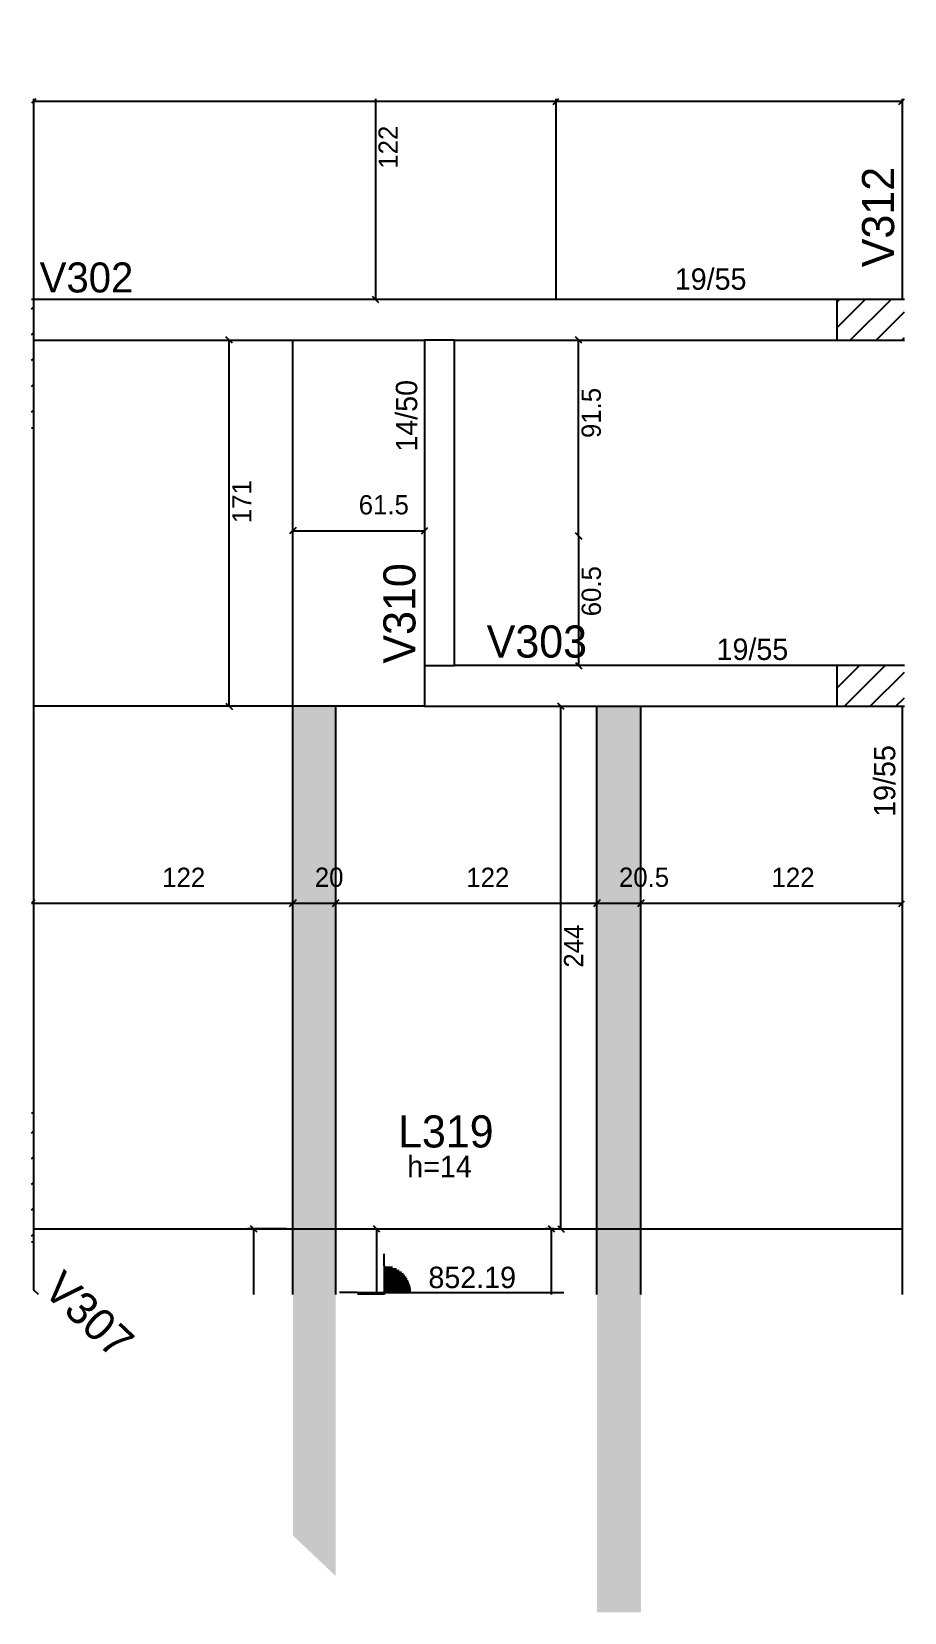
# Model space of a CAD drawing. Header units: metres. Extents: x 2742 to 3149, y 1668 to 2406.
import ezdxf

# ---------------------------------------------------------------- set-up
doc = ezdxf.new("R2010")
doc.units = ezdxf.units.M
for name, color, linetype in [('3', 7, 'Continuous'), ('4', 7, 'Continuous'), ('7', 7, 'Continuous'), ('9', 7, 'Continuous'), ('Hachura', 7, 'Continuous'), ('Painéis', 7, 'Continuous')]:
    doc.layers.add(name, color=color, linetype=linetype)

msp = doc.modelspace()

# ---------------------------------------------------------------- hatches: boundary and pattern name
at = {"layer": '9'}
h = msp.add_hatch(color=7, dxfattribs=at)
h.dxf.hatch_style = 1
h.paths.add_polyline_path([(2742.57, 2405.94), (2742.57, 2405.94), (2742.57, 2280.94), (2742.57, 2280.94), (2742.57, 2405.94)])
h = msp.add_hatch(color=7, dxfattribs=at)
h.dxf.hatch_style = 1
h.paths.add_polyline_path([(2742.57, 2203.94), (2742.57, 2203.94), (2742.57, 1991.94), (2742.57, 1991.94), (2742.57, 2203.94)])
at = {"layer": 'Hachura'}
h = msp.add_hatch(color=7, dxfattribs=at)
h.dxf.hatch_style = 1
h.paths.add_polyline_path([(2863.57, 1703.87), (2883.57, 1684.94), (2883.57, 2090.94), (2863.57, 2090.94), (2863.57, 1703.87)])
h = msp.add_hatch(color=7, dxfattribs=at)
h.dxf.hatch_style = 1
h.paths.add_polyline_path([(3005.57, 1667.94), (3026.07, 1667.94), (3026.07, 2090.94), (3005.57, 2090.94), (3005.57, 1667.94)])

# ---------------------------------------------------------------- linework, layer by layer
at = {"layer": '3', "color": 3, "lineweight": 25}
for p, q in [((3117.57, 2267.68), (3130.83, 2280.94)), ((3117.57, 2279.7), (3118.81, 2280.94)), ((3123.85, 2261.94), (3142.85, 2280.94)), ((2741.6, 2276.38), (2742.57, 2277.34)), ((3135.87, 2261.94), (3149.1, 2275.17)), ((2741.6, 2264.36), (2742.57, 2265.32)), ((3147.89, 2261.94), (3149.1, 2263.15)), ((2741.6, 2252.33), (2742.57, 2253.3)), ((2741.6, 2240.31), (2742.57, 2241.28)), ((2741.6, 2228.29), (2742.57, 2229.26)), ((3117.57, 2099.39), (3128.12, 2109.94)), ((3121.14, 2090.94), (3140.14, 2109.94)), ((3133.16, 2090.94), (3149.1, 2106.88)), ((3145.18, 2090.94), (3149.1, 2094.86)), ((2741.6, 1891.71), (2742.57, 1892.68)), ((2741.6, 1879.69), (2742.57, 1880.66)), ((2741.6, 1867.67), (2742.57, 1868.64)), ((2741.6, 1855.65), (2742.57, 1856.62)), ((2741.6, 1843.63), (2742.57, 1844.59)), ((2906.21, 1829.75), (2906.21, 1835.26)), ((2906.21, 1829.75), (2906.21, 1816.3)), ((2906.21, 1829.15), (2910.06, 1829.15)), ((2906.21, 1828.35), (2911.96, 1828.35)), ((2906.21, 1827.56), (2913.28, 1827.56)), ((2906.21, 1826.77), (2914.32, 1826.77)), ((2906.21, 1825.97), (2915.16, 1825.97)), ((2906.21, 1825.18), (2915.87, 1825.18)), ((2906.21, 1824.39), (2916.47, 1824.39)), ((2906.21, 1823.6), (2916.98, 1823.6)), ((2893.71, 1817.25), (2885.28, 1817.25)), ((2893.71, 1817.25), (2918.71, 1817.25)), ((2906.21, 1816.46), (2893.71, 1816.46)), ((2906.21, 1822.8), (2917.41, 1822.8)), ((2906.21, 1822.01), (2917.77, 1822.01)), ((2906.21, 1821.22), (2918.06, 1821.22)), ((2906.21, 1820.42), (2918.3, 1820.42)), ((2906.21, 1819.63), (2918.48, 1819.63)), ((2906.21, 1818.84), (2918.61, 1818.84)), ((2906.21, 1818.05), (2918.71, 1818.05)), ((2918.71, 1817.25), (2990.13, 1817.25))]:
    msp.add_line(p, q, dxfattribs=at)
for points in [[(2742.57, 2280.94), (2742.57, 2374.5)], [(3148.07, 2374.5), (3148.07, 2280.94)], [(2932.07, 2280.94), (2742.57, 2280.94)], [(3117.57, 2280.94), (2932.07, 2280.94)], [(2742.57, 2261.94), (2925.07, 2261.94)], [(2925.07, 2261.94), (2925.07, 2090.94)], [(2939.07, 2261.94), (2925.07, 2261.94)], [(2939.07, 2261.94), (3117.57, 2261.94)], [(2939.07, 2109.94), (2939.07, 2261.94)], [(2742.57, 1900.94), (2742.57, 2220.94)], [(2925.07, 2109.94), (2939.07, 2109.94)], [(3117.57, 2109.94), (2939.07, 2109.94)], [(2925.07, 2090.94), (3117.57, 2090.94)], [(3148.07, 2090.94), (3148.07, 1816.3)], [(2742.57, 1818.41), (2742.57, 1840.94)], [(2744.79, 1816.3), (2742.57, 1818.41)]]:
    msp.add_lwpolyline(points, dxfattribs=at)
at = {"layer": '7', "color": 7, "lineweight": 25}
for points in [[(2742.57, 2280.94), (2741.6, 2280.94)], [(2742.57, 2220.94), (2742.57, 2280.94)], [(3149.1, 2280.94), (3117.57, 2280.94)], [(3117.57, 2280.94), (3117.57, 2261.94)], [(3117.57, 2261.94), (3149.1, 2261.94)], [(2741.6, 2220.94), (2742.57, 2220.94)], [(3149.1, 2109.94), (3117.57, 2109.94)], [(3117.57, 2109.94), (3117.57, 2090.94)], [(3117.57, 2090.94), (3149.1, 2090.94)], [(2742.57, 1900.94), (2741.6, 1900.94)], [(2742.57, 1840.94), (2742.57, 1900.94)], [(2741.6, 1840.94), (2742.57, 1840.94)]]:
    msp.add_lwpolyline(points, dxfattribs=at)
at = {"layer": 'Painéis', "color": 0, "lineweight": 25}
for p, q in [((2743.59, 2374.5), (2741.6, 2372.51)), ((2985.07, 2371.98), (2987.59, 2374.5)), ((2987.59, 2374.5), (2985.07, 2371.98)), ((3146.57, 2371.98), (3149.09, 2374.5)), ((2900.62, 2282.44), (2903.62, 2279.44)), ((2835.32, 2260.44), (2832.32, 2263.44)), ((2998.5, 2260.44), (2995.5, 2263.44)), ((2865.07, 2174.45), (2862.07, 2171.45)), ((2923.57, 2171.45), (2926.57, 2174.45)), ((2995.5, 2171.94), (2998.5, 2168.94)), ((2998.5, 2168.94), (2995.5, 2171.94)), ((2995.5, 2111.44), (2998.5, 2108.44)), ((2832.32, 2092.44), (2835.32, 2089.44)), ((2990.23, 2089.44), (2987.23, 2092.44)), ((2743.07, 2000.56), (2741.6, 1999.09)), ((2862.07, 1997.56), (2865.07, 2000.56)), ((2865.07, 2000.56), (2862.07, 1997.56)), ((2882.07, 1997.56), (2885.07, 2000.56)), ((2885.07, 2000.56), (2882.07, 1997.56)), ((3004.07, 1997.56), (3007.07, 2000.56)), ((3007.07, 2000.56), (3004.07, 1997.56)), ((3024.58, 1997.56), (3027.58, 2000.56)), ((3027.58, 2000.56), (3024.58, 1997.56)), ((3146.57, 1997.56), (3149.1, 2000.09)), ((2846.87, 1845.44), (2843.87, 1848.44)), ((2904.22, 1845.44), (2901.22, 1848.44)), ((2985.89, 1845.44), (2982.89, 1848.44)), ((2987.23, 1848.44), (2990.23, 1845.44))]:
    msp.add_line(p, q, dxfattribs=at)
at = {"layer": 'Painéis', "color": 4, "lineweight": 25}
for p, q in [((2742.57, 2373.48), (2986.57, 2373.48)), ((2902.12, 2374.5), (2902.12, 2280.94)), ((2986.57, 2373.48), (3148.07, 2373.48)), ((2833.82, 2090.94), (2833.82, 2261.94)), ((2836.57, 2261.94), (2836.82, 2261.94)), ((2997, 2170.44), (2997, 2261.94)), ((2863.57, 2172.95), (2925.07, 2172.95)), ((2997, 2170.44), (2997, 2109.94)), ((2988.73, 1846.94), (2988.73, 2090.94)), ((2741.6, 1999.06), (2863.57, 1999.06)), ((2863.57, 1999.06), (2883.57, 1999.06)), ((2883.57, 1999.06), (3005.57, 1999.06)), ((3005.57, 1999.06), (3026.08, 1999.06)), ((3026.08, 1999.06), (3148.07, 1999.06)), ((2860.57, 1846.94), (2842.37, 1846.94)), ((2845.37, 1816.3), (2845.37, 1846.94)), ((2886.57, 1846.94), (2905.72, 1846.94)), ((2902.72, 1816.3), (2902.72, 1846.94)), ((2985.37, 1846.94), (2981.39, 1846.94)), ((2984.39, 1816.3), (2984.39, 1846.94))]:
    msp.add_line(p, q, dxfattribs=at)
at = {"layer": 'Painéis', "color": 200, "lineweight": 25}
for p, q in [((2986.57, 2280.94), (2986.57, 2374.5)), ((2863.57, 1816.3), (2863.57, 2261.94)), ((2925.07, 2090.94), (2742.57, 2090.94)), ((2883.57, 1816.3), (2883.57, 2090.94)), ((3005.57, 1816.3), (3005.57, 2090.94)), ((3026.07, 1816.3), (3026.07, 2090.94)), ((2742.57, 1846.94), (3148.07, 1846.94))]:
    msp.add_line(p, q, dxfattribs=at)

# ---------------------------------------------------------------- texts
at = {"layer": '3', "color": 3, "lineweight": 25}
for s, p in [('19/55', (3041.9, 2285.42)), ('19/55', (3061.4, 2112.59)), ('h=14', (2917, 1871.12)), ('852.19', (2926.87, 1819.32))]:
    msp.add_text(s, height=10, dxfattribs=at).set_placement(p)
for s, p in [('14/50', (2921.66, 2209.84)), ('19/55', (3144.84, 2039.34))]:
    msp.add_text(s, height=10, rotation=90, dxfattribs=at).set_placement(p)
at = {"layer": '4', "color": 4, "lineweight": 25}
for s, rotation, p in [('V312', 90, (3144.32, 2295.94)), ('V310', 90, (2920.82, 2110.9)), ('V307', 316.572, (2746.27, 1817.55))]:
    msp.add_text(s, height=15, rotation=rotation, dxfattribs=at).set_placement(p)
for s, height, p in [('V302', 14, (2745.37, 2284.16)), ('V303', 15, (2954.07, 2113.69)), ('L319', 15, (2912.69, 1884.98))]:
    msp.add_text(s, height=height, dxfattribs=at).set_placement(p)
at = {"layer": 'Painéis', "color": 240, "lineweight": 25}
for s, p in [('122', (2912.57, 2341.94)), ('91.5', (3007.38, 2216.19)), ('171', (2844.25, 2176.44)), ('60.5', (3007.41, 2132.98)), ('244', (2999.16, 1968.94))]:
    msp.add_text(s, height=9, rotation=90, dxfattribs=at).set_placement(p)
for s, p in [('61.5', (2894.32, 2180.55)), ('122', (2802.57, 2006.61)), ('20', (2873.82, 2006.65)), ('122', (2944.57, 2006.61)), ('20.5', (3015.82, 2006.66)), ('122', (3087.07, 2006.61))]:
    msp.add_text(s, height=9, dxfattribs=at).set_placement(p)

doc.saveas('drawing.dxf')
